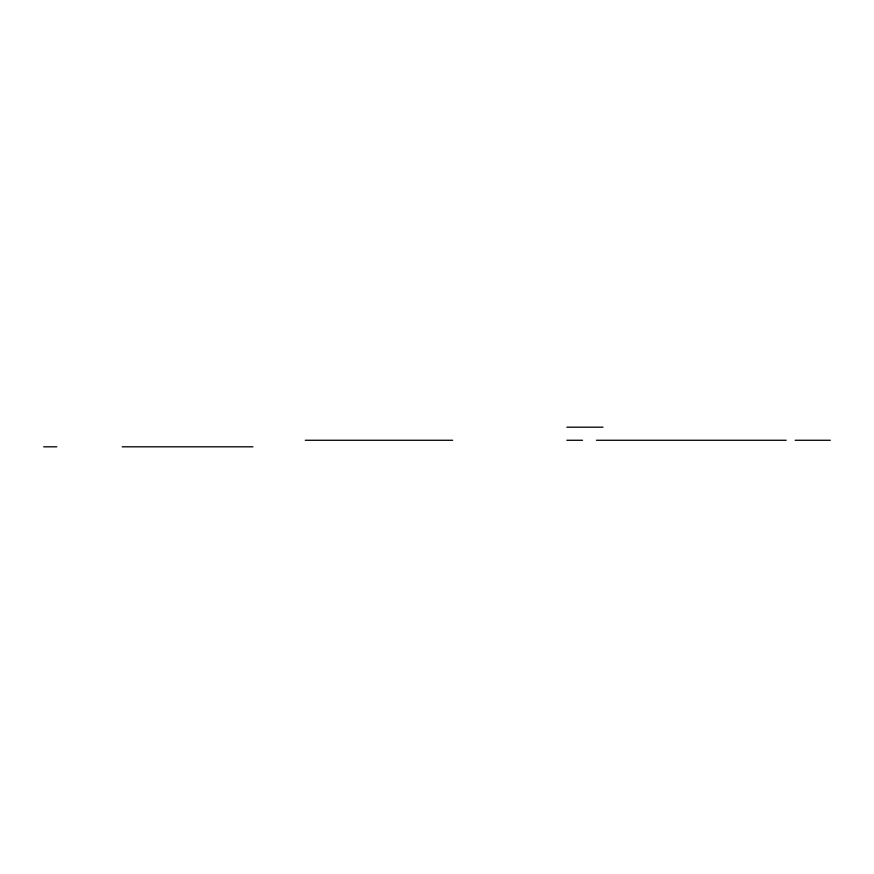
<?xml version="1.0" encoding="UTF-8"?>
<svg xmlns="http://www.w3.org/2000/svg" width="874" height="874" viewBox="0 0 874 874"><rect width="100%" height="100%" fill="white"/><g stroke="black" fill="none" stroke-linecap="round" stroke-linejoin="round"><path stroke-width="1.31" d="M566.833 427.189L603.016 427.189M305.266 440.267L452.666 440.267M566.833 440.267L582.521 440.267M596.461 440.267L786.196 440.267M795.198 440.267L830.3 440.267M43.7 446.811L56.777 446.811M122.174 446.811L252.957 446.811"/></g></svg>
